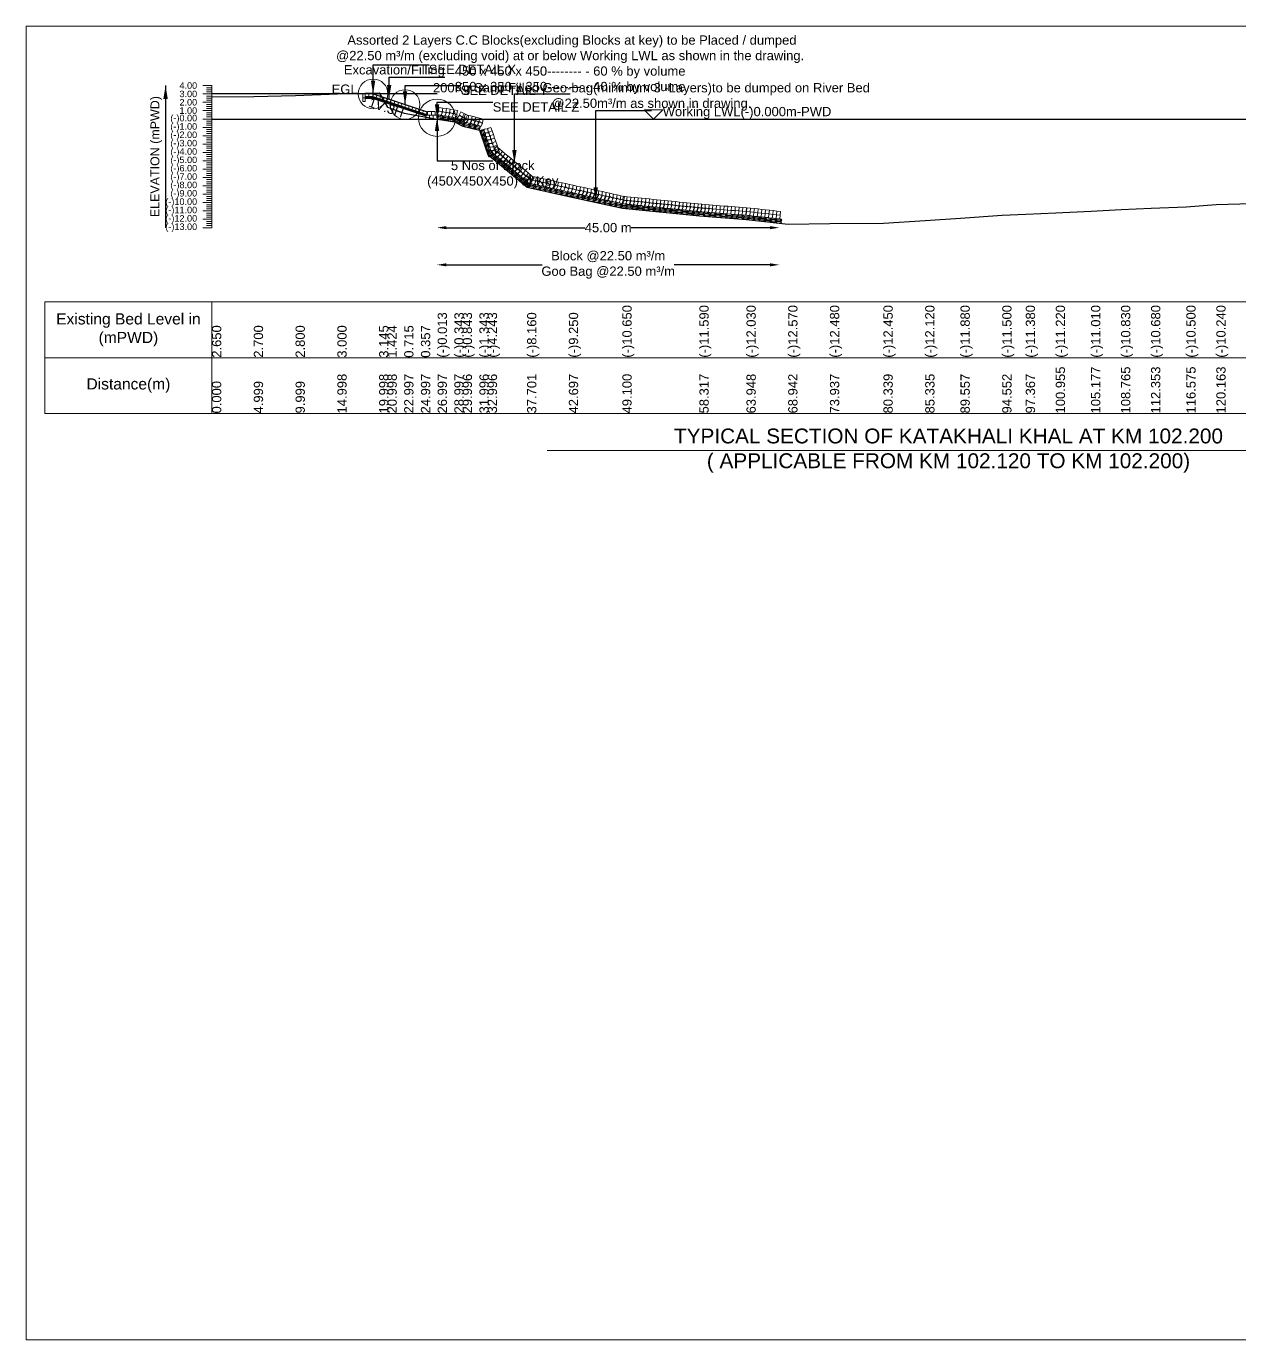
# Model space of a CAD drawing. Header units: inches. Extents: x 89000 to 845000, y -7071 to 31.
# Drawn here: x 190000 to 196534, y -7071 to 0 of the extents above; entities that cross this region are included whole.
import ezdxf

# ---------------------------------------------------------------- set-up
doc = ezdxf.new("R2010")
doc.units = ezdxf.units.IN
doc.header["$LTSCALE"] = 7
doc.header["$MEASUREMENT"] = 0
for name, color, linetype, lineweight in [('Cross section Data Border', 7, 'Continuous', 9), ('Cross Section Labels', 7, 'Continuous', 9), ('Existing_Bed_Level for Xsection', 7, 'Continuous', 25), ('Long Section Labels', 7, 'Continuous', 9)]:
    doc.layers.add(name, color=color, linetype=linetype, lineweight=lineweight)
doc.styles.get("Standard").update_dxf_attribs({"font": 'arial.ttf'})
doc.dimstyles.new('Appron Lebeling Style', dxfattribs={"dimtxt": 50, "dimasz": 50, "dimexe": 0.18, "dimexo": 0.0625, "dimgap": 0.09, "dimtad": 0, "dimtih": 1, "dimtoh": 1, "dimdec": 4, "dimzin": 0, "dimdsep": 46, "dimtxsty": 'Standard', "dimcen": 0.09, "dimse1": 1, "dimse2": 1, "dimadec": 0, "dimazin": 0, "dimtfac": 1, "dimtdec": 4, "dimtofl": 0, "dimtmove": 0, "dimatfit": 3, "dimfxl": 1, "dimtolj": 1, "dimtzin": 0, "dimarcsym": 0})
doc.dimstyles.get("Standard").update_dxf_attribs({"dimtxt": 0.18, "dimasz": 0.18, "dimexe": 0.18, "dimexo": 0.0625, "dimgap": 0.09, "dimtad": 0, "dimtih": 1, "dimtoh": 1, "dimdec": 4, "dimzin": 0, "dimdsep": 46, "dimtxsty": 'Standard', "dimcen": 0.09, "dimadec": 0, "dimazin": 0, "dimtfac": 1, "dimtdec": 4, "dimtofl": 0, "dimtmove": 0, "dimatfit": 3, "dimfxl": 1, "dimtolj": 1, "dimtzin": 0, "dimarcsym": 0})

# ---------------------------------------------------------------- blocks, each defined once
blk = doc.blocks.new('*D275')
at = {"layer": 'Cross Section Labels', "color": 0, "lineweight": -2, "transparency": 16777216}
for p, q in [((192261.7, -1084.3), (193009.5, -1084.3)), ((194004.5, -1084.3), (193256.7, -1084.3))]:
    blk.add_line(p, q, dxfattribs=at)
at = {"layer": 'Cross Section Labels', "color": 0, "transparency": 16777216}
for points in [[(192261.7, -1076), (192261.7, -1092.7), (192211.7, -1084.3)], [(194004.5, -1076), (194004.5, -1092.7), (194054.5, -1084.3)]]:
    blk.add_solid(points, dxfattribs=at)
at = {"layer": 'Defpoints', "color": 0, "transparency": 16777216}
for p in [(192211.7, -499.4), (194054.5, -1059.8), (194054.5, -1084.3)]:
    blk.add_point(p, dxfattribs=at)
at = {"layer": 'Cross Section Labels', "color": 0, "transparency": 16777216, "insert": (193133.1, -1084.3), "char_height": 50, "attachment_point": 5}
blk.add_mtext('\\A1;45.00 m', dxfattribs=at)
blk = doc.blocks.new('*D276')
at = {"layer": 'Cross Section Labels', "color": 0, "lineweight": -2, "transparency": 16777216}
for p, q in [((192261.7, -1284.3), (192777.5, -1284.3)), ((194004.5, -1284.3), (193488.7, -1284.3))]:
    blk.add_line(p, q, dxfattribs=at)
at = {"layer": 'Cross Section Labels', "color": 0, "transparency": 16777216}
for points in [[(192261.7, -1276), (192261.7, -1292.7), (192211.7, -1284.3)], [(194004.5, -1276), (194004.5, -1292.7), (194054.5, -1284.3)]]:
    blk.add_solid(points, dxfattribs=at)
at = {"layer": 'Defpoints', "color": 0, "transparency": 16777216}
for p in [(192211.7, -499.4), (194054.5, -1059.8), (194054.5, -1284.3)]:
    blk.add_point(p, dxfattribs=at)
at = {"layer": 'Cross Section Labels', "color": 0, "transparency": 16777216, "insert": (193133.1, -1284.3), "char_height": 50, "attachment_point": 5}
blk.add_mtext('\\A1;Block @22.50 m³/m ^JGoo Bag @22.50 m³/m ', dxfattribs=at)

msp = doc.modelspace()

# ---------------------------------------------------------------- linework, layer by layer
at = {"layer": 'Cross section Data Border'}
msp.add_lwpolyline([(190100, -1484.35), (199030.81206, -1484.35), (199030.81206, -2084.35), (190100, -2084.35)], close=True, dxfattribs=at)
for points in [[(191000, -1484.35), (191000, -2084.35)], [(190100, -1784.35), (199030.81206, -1784.35)]]:
    msp.add_lwpolyline(points, dxfattribs=at)
at = {"layer": 'Cross Section Labels'}
for points in [[(190000, 0), (200000, 0), (200000, -7071), (190000, -7071)], [(193376.69544, -499.35), (193426.69544, -449.35), (193326.69544, -449.35)]]:
    msp.add_lwpolyline(points, close=True, dxfattribs=at)
msp.add_lwpolyline([(192805.40603, -2284.35), (194965.40603, -2284.35), (197125.40603, -2284.35)], dxfattribs=at)
for centre, radius in [((191867.44544, -364.35), 80), ((192039.57044, -421.725), 80), ((192211.69544, -492.6), 100)]:
    msp.add_circle(centre, radius, dxfattribs=at)
at = {"layer": 'Existing_Bed_Level for Xsection'}
for points in [[(191000, -380.1), (191224.97356, -377.85), (191449.94712, -373.35), (191674.92068, -364.35), (191899.89424, -357.825), (191944.88896, -435.27), (192034.87838, -467.175), (192124.8678, -483.285), (192214.85723, -499.935), (192304.84665, -514.785), (192349.84137, -537.285), (192439.83079, -559.785), (192484.8255, -690.285), (192696.566, -866.55), (192921.37, -915.6), (193209.50261, -978.6), (193624.25533, -1020.9), (193877.66683, -1040.7), (194102.39309, -1065), (194327.15635, -1060.95), (194615.27433, -1059.6), (194840.07617, -1044.75), (195030.06486, -1033.95), (195254.84421, -1016.85), (195381.52079, -1011.45), (195542.96581, -1004.25), (195732.97751, -994.8), (195894.41417, -986.7), (196055.90288, -979.95), (196245.86425, -971.85), (196407.34275, -960.15), (196597.31573, -954.3)], [(192211.69544, -364.35), (191000, -364.35)], [(192161.07044, -462.225), (191869.52376, -365.04278), (191867.44544, -364.35), (191865.25469, -364.35), (191824.75469, -364.35)], [(191824.75469, -377.85), (191865.25469, -377.85), (192161.07044, -476.45525)], [(191824.75469, -382.35), (191864.52444, -382.35), (192154.77444, -479.1)], [(191824.75469, -386.85), (191863.79419, -386.85), (192150.94544, -482.56708)], [(191000, -499.35), (198930.81206, -499.35)]]:
    msp.add_lwpolyline(points, dxfattribs=at)
at = {"layer": 'Long Section Labels'}
for points in [[(191000, -319.35), (190950, -319.35)], [(191000, -330.6), (190970, -330.6)], [(191000, -341.85), (190970, -341.85)], [(191000, -353.1), (190970, -353.1)], [(191000, -1084.35), (191000, -1039.35), (191000, -994.35), (191000, -949.35), (191000, -904.35), (191000, -859.35), (191000, -814.35), (191000, -769.35), (191000, -724.35), (191000, -679.35), (191000, -634.35), (191000, -589.35), (191000, -544.35), (191000, -499.35), (191000, -454.35), (191000, -409.35), (191000, -364.35), (191000, -319.35)], [(191000, -364.35), (190950, -364.35)], [(191000, -409.35), (190950, -409.35)], [(191000, -375.6), (190970, -375.6)], [(191000, -386.85), (190970, -386.85)], [(191000, -398.1), (190970, -398.1)], [(191000, -420.6), (190970, -420.6)], [(191000, -454.35), (190950, -454.35)], [(191000, -431.85), (190970, -431.85)], [(191000, -443.1), (190970, -443.1)], [(191000, -465.6), (190970, -465.6)], [(191000, -476.85), (190970, -476.85)], [(191000, -488.1), (190970, -488.1)], [(191000, -499.35), (190950, -499.35)], [(191000, -544.35), (190950, -544.35)], [(191000, -510.6), (190970, -510.6)], [(191000, -521.85), (190970, -521.85)], [(191000, -533.1), (190970, -533.1)], [(191000, -555.6), (190970, -555.6)], [(191000, -589.35), (190950, -589.35)], [(191000, -634.35), (190950, -634.35)], [(191000, -566.85), (190970, -566.85)], [(191000, -578.1), (190970, -578.1)], [(191000, -600.6), (190970, -600.6)], [(191000, -611.85), (190970, -611.85)], [(191000, -623.1), (190970, -623.1)], [(191000, -679.35), (190950, -679.35)], [(191000, -645.6), (190970, -645.6)], [(191000, -656.85), (190970, -656.85)], [(191000, -668.1), (190970, -668.1)], [(191000, -690.6), (190970, -690.6)], [(191000, -701.85), (190970, -701.85)], [(191000, -724.35), (190950, -724.35)], [(191000, -769.35), (190950, -769.35)], [(191000, -713.1), (190970, -713.1)], [(191000, -735.6), (190970, -735.6)], [(191000, -746.85), (190970, -746.85)], [(191000, -758.1), (190970, -758.1)], [(191000, -814.35), (190950, -814.35)], [(191000, -780.6), (190970, -780.6)], [(191000, -791.85), (190970, -791.85)], [(191000, -803.1), (190970, -803.1)], [(191000, -825.6), (190970, -825.6)], [(191000, -836.85), (190970, -836.85)], [(191000, -848.1), (190970, -848.1)], [(191000, -859.35), (190950, -859.35)], [(191000, -904.35), (190950, -904.35)], [(191000, -870.6), (190970, -870.6)], [(191000, -881.85), (190970, -881.85)], [(191000, -893.1), (190970, -893.1)], [(191000, -915.6), (190970, -915.6)], [(191000, -949.35), (190950, -949.35)], [(191000, -926.85), (190970, -926.85)], [(191000, -938.1), (190970, -938.1)], [(191000, -960.6), (190970, -960.6)], [(191000, -971.85), (190970, -971.85)], [(191000, -983.1), (190970, -983.1)], [(191000, -994.35), (190950, -994.35)], [(191000, -1039.35), (190950, -1039.35)], [(191000, -1005.6), (190970, -1005.6)], [(191000, -1016.85), (190970, -1016.85)], [(191000, -1028.1), (190970, -1028.1)], [(191000, -1050.6), (190970, -1050.6)], [(191000, -1084.35), (190950, -1084.35)], [(191000, -1061.85), (190970, -1061.85)], [(191000, -1073.1), (190970, -1073.1)]]:
    msp.add_lwpolyline(points, dxfattribs=at)
for points in [[(191824.75469, -364.35), (191811.25469, -364.35), (191811.25469, -384.6), (191824.75469, -384.6)], [(191824.75469, -384.6), (191811.25469, -384.6), (191811.25469, -404.85), (191824.75469, -404.85)], [(191845.00469, -364.35), (191824.75469, -364.35), (191824.75469, -377.85), (191845.00469, -377.85)], [(191865.25469, -364.35), (191845.00469, -364.35), (191845.00469, -377.85), (191865.25469, -377.85)], [(191888.7346, -371.44639), (191869.52376, -365.04278), (191865.25469, -377.85), (191884.46553, -384.25361)], [(191907.94544, -377.85), (191888.7346, -371.44639), (191884.46553, -384.25361), (191903.67636, -390.65722)], [(191927.15628, -384.25361), (191907.94544, -377.85), (191903.67636, -390.65722), (191922.8872, -397.06084)], [(191946.36711, -390.65722), (191927.15628, -384.25361), (191922.8872, -397.06084), (191942.09804, -403.46445)], [(191965.57795, -397.06084), (191946.36711, -390.65722), (191942.09804, -403.46445), (191961.30887, -409.86806)], [(191984.78879, -403.46445), (191965.57795, -397.06084), (191961.30887, -409.86806), (191980.51971, -416.27167)], [(192003.99962, -409.86806), (191984.78879, -403.46445), (191980.51971, -416.27167), (191999.73055, -422.67529)], [(192023.21046, -416.27167), (192003.99962, -409.86806), (191999.73055, -422.67529), (192018.94138, -429.0789)], [(192042.4213, -422.67529), (192023.21046, -416.27167), (192018.94138, -429.0789), (192038.15222, -435.48251)], [(192061.63213, -429.0789), (192042.4213, -422.67529), (192038.15222, -435.48251), (192057.36306, -441.88612)], [(192080.84297, -435.48251), (192061.63213, -429.0789), (192057.36306, -441.88612), (192076.57389, -448.28973)], [(192100.05381, -441.88612), (192080.84297, -435.48251), (192076.57389, -448.28973), (192095.78473, -454.69335)], [(192119.26464, -448.28973), (192100.05381, -441.88612), (192095.78473, -454.69335), (192114.99557, -461.09696)], [(192138.47548, -454.69335), (192119.26464, -448.28973), (192114.99557, -461.09696), (192134.20641, -467.50057)], [(192157.68632, -461.09696), (192138.47548, -454.69335), (192134.20641, -467.50057), (192153.41724, -473.90418)], [(192171.19544, -479.1), (192150.94544, -479.1), (192150.94544, -499.35), (192171.19544, -499.35)], [(192181.32044, -458.85), (192161.07044, -458.85), (192161.07044, -479.1), (192181.32044, -479.1)], [(192191.44544, -479.1), (192171.19544, -479.1), (192171.19544, -499.35), (192191.44544, -499.35)], [(192201.57044, -458.85), (192181.32044, -458.85), (192181.32044, -479.1), (192201.57044, -479.1)], [(192211.69544, -479.1), (192191.44544, -479.1), (192191.44544, -499.35), (192211.69544, -499.35)], [(192240.46153, -463.38413), (192222.01755, -455.02457), (192213.65799, -473.46855), (192232.10197, -481.82811)], [(192241.99523, -440.10518), (192222.01545, -436.80813), (192218.71839, -456.78792), (192238.69818, -460.08497)], [(192260.44132, -466.68118), (192241.99734, -458.32162), (192233.63778, -476.7656), (192252.08176, -485.12516)], [(192261.97502, -443.40224), (192241.99523, -440.10518), (192238.69818, -460.08497), (192258.67797, -463.38202)], [(192280.42111, -469.97824), (192261.97713, -461.61868), (192253.61757, -480.06265), (192272.06155, -488.42221)], [(192281.95481, -446.69929), (192261.97502, -443.40224), (192258.67797, -463.38202), (192278.65776, -466.67908)], [(192300.40089, -473.27529), (192281.95692, -464.91573), (192273.59736, -483.35971), (192292.04134, -491.71927)], [(192301.9346, -449.99634), (192281.95481, -446.69929), (192278.65776, -466.67908), (192298.63755, -469.97613)], [(192320.38068, -476.57234), (192301.93671, -468.21278), (192293.57715, -486.65676), (192312.02112, -495.01632)], [(192321.91439, -453.29339), (192301.9346, -449.99634), (192298.63755, -469.97613), (192318.61734, -473.27318)], [(192349.09598, -491.9305), (192333.94819, -478.49148), (192320.50918, -493.63926), (192335.65696, -507.07828)], [(192357.44383, -470.14575), (192339.3321, -461.08883), (192330.27518, -479.20055), (192348.3869, -488.25748)], [(192367.2077, -500.98742), (192352.05992, -487.5484), (192338.6209, -502.69619), (192353.76868, -516.1352)], [(192375.55555, -479.20268), (192357.44383, -470.14575), (192348.3869, -488.25748), (192366.49863, -497.31441)], [(192378.5646, -502.9962), (192360.86201, -493.16356), (192351.02937, -510.86616), (192368.73196, -520.69879)], [(192381.98744, -479.91925), (192362.34219, -475.00736), (192357.4303, -494.65261), (192377.07555, -499.5645)], [(192401.63269, -484.83114), (192381.98744, -479.91925), (192377.07555, -499.5645), (192396.7208, -504.47639)], [(192421.27794, -489.74303), (192401.63269, -484.83114), (192396.7208, -504.47639), (192416.36605, -509.38828)], [(192440.92319, -494.65492), (192421.27794, -489.74303), (192416.36605, -509.38828), (192436.0113, -514.30017)], [(192460.56844, -499.56681), (192440.92319, -494.65492), (192436.0113, -514.30017), (192455.65655, -519.21206)], [(192398.20985, -507.90809), (192380.50726, -498.07545), (192370.67462, -515.77805), (192388.37721, -525.61068)], [(192417.8551, -512.81998), (192400.15251, -502.98734), (192390.31987, -520.68993), (192408.02246, -530.52257)], [(192437.50035, -517.73187), (192419.79776, -507.89923), (192409.96512, -525.60182), (192427.66771, -535.43446)], [(192457.1456, -522.64376), (192439.44301, -512.81112), (192429.61037, -530.51371), (192447.31296, -540.34635)], [(192487.00486, -573.17844), (192485.58805, -552.97806), (192465.38767, -554.39488), (192466.80448, -574.59525)], [(192508.21264, -563.45775), (192501.61202, -544.31371), (192482.46798, -550.91433), (192489.06859, -570.05837)], [(192514.81325, -582.60179), (192508.21264, -563.45775), (192489.06859, -570.05837), (192495.66921, -589.20241)], [(192493.60548, -592.32248), (192492.18866, -572.1221), (192471.98829, -573.53892), (192473.4051, -593.73929)], [(192500.20609, -611.46652), (192498.78928, -591.26615), (192478.58891, -592.68296), (192480.00572, -612.88333)], [(192506.80671, -630.61056), (192505.3899, -610.41019), (192485.18952, -611.827), (192486.60634, -632.02738)], [(192513.40733, -649.75461), (192511.99052, -629.55423), (192491.79014, -630.97104), (192493.20695, -651.17142)], [(192521.41387, -601.74583), (192514.81325, -582.60179), (192495.66921, -589.20241), (192502.26983, -608.34645)], [(192528.01449, -620.88988), (192521.41387, -601.74583), (192502.26983, -608.34645), (192508.87045, -627.49049)], [(192534.61511, -640.03392), (192528.01449, -620.88988), (192508.87045, -627.49049), (192515.47107, -646.63454)], [(192520.00795, -668.89865), (192518.59114, -648.69827), (192498.39076, -650.11508), (192499.80757, -670.31546)], [(192526.60857, -688.04269), (192525.19175, -667.84231), (192504.99138, -669.25913), (192506.40819, -689.4595)], [(192534.96663, -679.67763), (192523.29025, -663.133), (192506.74563, -674.80938), (192518.42201, -691.35401)], [(192541.21573, -659.17796), (192534.61511, -640.03392), (192515.47107, -646.63454), (192522.07168, -665.77858)], [(192548.07125, -660.37658), (192532.50807, -647.42089), (192519.55238, -662.98407), (192535.11556, -675.93976)], [(192547.81634, -678.322), (192541.21573, -659.17796), (192522.07168, -665.77858), (192528.6723, -684.92262)], [(192550.52981, -692.63332), (192538.85343, -676.08869), (192522.30881, -687.76507), (192533.98519, -704.3097)], [(192563.63443, -673.33227), (192548.07125, -660.37658), (192535.11556, -675.93976), (192550.67874, -688.89545)], [(192566.09299, -705.58901), (192554.41661, -689.04438), (192537.87199, -700.72076), (192549.54837, -717.26539)], [(192579.19762, -686.28796), (192563.63443, -673.33227), (192550.67874, -688.89545), (192566.24193, -701.85114)], [(192581.65617, -718.5447), (192569.97979, -702.00007), (192553.43517, -713.67645), (192565.11155, -730.22108)], [(192594.7608, -699.24365), (192579.19762, -686.28796), (192566.24193, -701.85114), (192581.80511, -714.80683)], [(192610.32398, -712.19934), (192594.7608, -699.24365), (192581.80511, -714.80683), (192597.36829, -727.76252)], [(192597.21936, -731.50039), (192585.54298, -714.95576), (192568.99835, -726.63214), (192580.67473, -743.17677)], [(192612.78254, -744.45608), (192601.10616, -727.91145), (192584.56153, -739.58783), (192596.23791, -756.13246)], [(192625.88716, -725.15503), (192610.32398, -712.19934), (192597.36829, -727.76252), (192612.93147, -740.71821)], [(192628.34572, -757.41177), (192616.66934, -740.86714), (192600.12471, -752.54352), (192611.80109, -769.08815)], [(192641.45034, -738.11072), (192625.88716, -725.15503), (192612.93147, -740.71821), (192628.49465, -753.6739)], [(192643.9089, -770.36746), (192632.23252, -753.82283), (192615.68789, -765.49921), (192627.36427, -782.04384)], [(192657.01352, -751.06641), (192641.45034, -738.11072), (192628.49465, -753.6739), (192644.05783, -766.62959)], [(192659.47208, -783.32315), (192647.7957, -766.77852), (192631.25107, -778.4549), (192642.92745, -794.99953)], [(192672.5767, -764.0221), (192657.01352, -751.06641), (192644.05783, -766.62959), (192659.62101, -779.58528)], [(192688.13988, -776.97779), (192672.5767, -764.0221), (192659.62101, -779.58528), (192675.18419, -792.54097)], [(192703.70306, -789.93347), (192688.13988, -776.97779), (192675.18419, -792.54097), (192690.74737, -805.49666)], [(192675.03526, -796.27883), (192663.35888, -779.73421), (192646.81425, -791.41059), (192658.49064, -807.95522)], [(192690.59844, -809.23452), (192678.92206, -792.6899), (192662.37744, -804.36628), (192674.05382, -820.9109)], [(192706.16162, -822.19021), (192694.48524, -805.64559), (192677.94062, -817.32197), (192689.617, -833.86659)], [(192719.26625, -802.88916), (192703.70306, -789.93347), (192690.74737, -805.49666), (192706.31056, -818.45235)], [(192721.7248, -835.1459), (192710.04842, -818.60128), (192693.5038, -830.27766), (192705.18018, -846.82228)], [(192724.18827, -831.39841), (192706.19701, -822.10449), (192696.90309, -840.09575), (192714.89435, -849.38967)], [(192726.91313, -808.22867), (192707.12859, -803.91188), (192702.8118, -823.69642), (192722.59634, -828.01321)], [(192734.82943, -815.84485), (192719.26625, -802.88916), (192706.31056, -818.45235), (192721.87374, -831.40804)], [(192743.97281, -835.7152), (192725.98154, -826.42128), (192716.68762, -844.41254), (192734.67888, -853.70646)], [(192746.69766, -812.54546), (192726.91313, -808.22867), (192722.59634, -828.01321), (192742.38088, -832.33)], [(192763.75734, -840.03199), (192745.76608, -830.73807), (192736.47216, -848.72933), (192754.46342, -858.02325)], [(192766.4822, -816.86225), (192746.69766, -812.54546), (192742.38088, -832.33), (192762.16541, -836.64679)], [(192783.54188, -844.34878), (192765.55061, -835.05486), (192756.25669, -853.04612), (192774.24795, -862.34004)], [(192786.26673, -821.17904), (192766.4822, -816.86225), (192762.16541, -836.64679), (192781.94995, -840.96358)], [(192803.32641, -848.66557), (192785.33515, -839.37165), (192776.04123, -857.36291), (192794.03249, -866.65683)], [(192806.05127, -825.49583), (192786.26673, -821.17904), (192781.94995, -840.96358), (192801.73448, -845.28037)], [(192823.11095, -852.98236), (192805.11968, -843.68844), (192795.82576, -861.6797), (192813.81702, -870.97362)], [(192825.8358, -829.81262), (192806.05127, -825.49583), (192801.73448, -845.28037), (192821.51902, -849.59715)], [(192842.89548, -857.29915), (192824.90422, -848.00522), (192815.6103, -865.99649), (192833.60156, -875.29041)], [(192845.62034, -834.12941), (192825.8358, -829.81262), (192821.51902, -849.59715), (192841.30355, -853.91394)], [(192865.40488, -838.4462), (192845.62034, -834.12941), (192841.30355, -853.91394), (192861.08809, -858.23073)], [(192885.18941, -842.76299), (192865.40488, -838.4462), (192861.08809, -858.23073), (192880.87262, -862.54752)], [(192904.97395, -847.07977), (192885.18941, -842.76299), (192880.87262, -862.54752), (192900.65716, -866.86431)], [(192924.75848, -851.39656), (192904.97395, -847.07977), (192900.65716, -866.86431), (192920.44169, -871.1811)], [(192862.68002, -861.61593), (192844.68875, -852.32201), (192835.39483, -870.31328), (192853.38609, -879.6072)], [(192882.46455, -865.93272), (192864.47329, -856.6388), (192855.17937, -874.63006), (192873.17063, -883.92399)], [(192902.24909, -870.24951), (192884.25782, -860.95559), (192874.9639, -878.94685), (192892.95516, -888.24078)], [(192922.03362, -874.5663), (192904.04236, -865.27238), (192894.74844, -883.26364), (192912.7397, -892.55756)], [(192941.81816, -878.88309), (192923.82689, -869.58917), (192914.53297, -887.58043), (192932.52424, -896.87435)], [(192944.54302, -855.71335), (192924.75848, -851.39656), (192920.44169, -871.1811), (192940.22623, -875.49789)], [(192961.61689, -883.21752), (192943.6297, -873.91571), (192934.3279, -891.9029), (192952.31508, -901.20471)], [(192964.35191, -860.04898), (192944.56927, -855.72352), (192940.2438, -875.50616), (192960.02645, -879.83162)], [(192981.39953, -887.54298), (192963.41235, -878.24117), (192954.11054, -896.22836), (192972.09772, -905.53017)], [(192984.13455, -864.37444), (192964.35191, -860.04898), (192960.02645, -879.83162), (192979.80909, -884.15708)], [(193001.18217, -891.86844), (192983.19499, -882.56663), (192973.89318, -900.55382), (192991.88037, -909.85563)], [(193003.91719, -868.6999), (192984.13455, -864.37444), (192979.80909, -884.15708), (192999.59173, -888.48254)], [(193020.96481, -896.1939), (193002.97763, -886.89209), (192993.67582, -904.87928), (193011.66301, -914.18109)], [(193023.69983, -873.02536), (193003.91719, -868.6999), (192999.59173, -888.48254), (193019.37437, -892.808)], [(193040.74746, -900.51936), (193022.76027, -891.21756), (193013.45846, -909.20474), (193031.44565, -918.50655)], [(193043.48247, -877.35082), (193023.69983, -873.02536), (193019.37437, -892.808), (193039.15701, -897.13346)], [(193060.5301, -904.84482), (193042.54291, -895.54302), (193033.2411, -913.5302), (193051.22829, -922.83201)], [(193063.26511, -881.67628), (193043.48247, -877.35082), (193039.15701, -897.13346), (193058.93965, -901.45892)], [(193080.31274, -909.17029), (193062.32555, -899.86848), (193053.02374, -917.85566), (193071.01093, -927.15747)], [(193083.04775, -886.00174), (193063.26511, -881.67628), (193058.93965, -901.45892), (193078.72229, -905.78439)], [(193100.09538, -913.49575), (193082.10819, -904.19394), (193072.80638, -922.18113), (193090.79357, -931.48293)], [(193102.83039, -890.32721), (193083.04775, -886.00174), (193078.72229, -905.78439), (193098.50493, -910.10985)], [(193119.87802, -917.82121), (193101.89083, -908.5194), (193092.58903, -926.50659), (193110.57621, -935.80839)], [(193122.61303, -894.65267), (193102.83039, -890.32721), (193098.50493, -910.10985), (193118.28757, -914.43531)], [(193139.66066, -922.14667), (193121.67347, -912.84486), (193112.37167, -930.83205), (193130.35885, -940.13386)], [(193142.39568, -898.97813), (193122.61303, -894.65267), (193118.28757, -914.43531), (193138.07021, -918.76077)], [(193159.4433, -926.47213), (193141.45611, -917.17032), (193132.15431, -935.15751), (193150.14149, -944.45932)], [(193162.17832, -903.30359), (193142.39568, -898.97813), (193138.07021, -918.76077), (193157.85286, -923.08623)], [(193181.96096, -907.62905), (193162.17832, -903.30359), (193157.85286, -923.08623), (193177.6355, -927.41169)], [(193201.7436, -911.95451), (193181.96096, -907.62905), (193177.6355, -927.41169), (193197.41814, -931.73715)], [(193221.52624, -916.27997), (193201.7436, -911.95451), (193197.41814, -931.73715), (193217.20078, -936.06261)], [(193234.52835, -917.3732), (193214.38285, -915.31859), (193212.32824, -935.46409), (193232.47374, -937.5187)], [(193254.67384, -919.42781), (193234.52835, -917.3732), (193232.47374, -937.5187), (193252.61924, -939.57331)], [(193179.22594, -930.79759), (193161.23876, -921.49578), (193151.93695, -939.48297), (193169.92413, -948.78478)], [(193199.00858, -935.12305), (193181.0214, -925.82124), (193171.71959, -943.80843), (193189.70678, -953.11024)], [(193218.79122, -939.44851), (193200.80404, -930.14671), (193191.50223, -948.13389), (193209.48942, -957.4357)], [(193234.43782, -940.70244), (193215.51198, -933.5), (193208.30955, -952.42584), (193227.23539, -959.62828)], [(193254.58332, -942.75705), (193235.65748, -935.55461), (193228.45504, -954.48045), (193247.38088, -961.68289)], [(193274.72882, -944.81166), (193255.80298, -937.60922), (193248.60054, -956.53506), (193267.52638, -963.7375)], [(193274.81934, -921.48242), (193254.67384, -919.42781), (193252.61924, -939.57331), (193272.76473, -941.62791)], [(193294.87432, -946.86626), (193275.94847, -939.66383), (193268.74604, -958.58967), (193287.67188, -965.7921)], [(193294.96484, -923.53702), (193274.81934, -921.48242), (193272.76473, -941.62791), (193292.91023, -943.68252)], [(193315.01981, -948.92087), (193296.09397, -941.71844), (193288.89154, -960.64428), (193307.81738, -967.84671)], [(193315.11034, -925.59163), (193294.96484, -923.53702), (193292.91023, -943.68252), (193313.05573, -945.73713)], [(193335.16531, -950.97548), (193316.23947, -943.77305), (193309.03704, -962.69889), (193327.96288, -969.90132)], [(193335.25584, -927.64624), (193315.11034, -925.59163), (193313.05573, -945.73713), (193333.20123, -947.79174)], [(193355.31081, -953.03009), (193336.38497, -945.82766), (193329.18253, -964.7535), (193348.10837, -971.95593)], [(193355.40133, -929.70085), (193335.25584, -927.64624), (193333.20123, -947.79174), (193353.34672, -949.84635)], [(193375.45631, -955.0847), (193356.53047, -947.88226), (193349.32803, -966.8081), (193368.25387, -974.01054)], [(193375.54683, -931.75546), (193355.40133, -929.70085), (193353.34672, -949.84635), (193373.49222, -951.90096)], [(193395.6018, -957.13931), (193376.67596, -949.93687), (193369.47353, -968.86271), (193388.39937, -976.06515)], [(193395.69233, -933.81007), (193375.54683, -931.75546), (193373.49222, -951.90096), (193393.63772, -953.95557)], [(193415.7473, -959.19392), (193396.82146, -951.99148), (193389.61903, -970.91732), (193408.54487, -978.11976)], [(193415.83783, -935.86468), (193395.69233, -933.81007), (193393.63772, -953.95557), (193413.78322, -956.01017)], [(193435.8928, -961.24853), (193416.96696, -954.04609), (193409.76452, -972.97193), (193428.69036, -980.17437)], [(193435.98332, -937.91929), (193415.83783, -935.86468), (193413.78322, -956.01017), (193433.92872, -958.06478)], [(193456.0383, -963.30313), (193437.11246, -956.1007), (193429.91002, -975.02654), (193448.83586, -982.22897)], [(193456.12882, -939.97389), (193435.98332, -937.91929), (193433.92872, -958.06478), (193454.07421, -960.11939)], [(193476.1838, -965.35774), (193457.25796, -958.15531), (193450.05552, -977.08115), (193468.98136, -984.28358)], [(193476.27432, -942.0285), (193456.12882, -939.97389), (193454.07421, -960.11939), (193474.21971, -962.174)], [(193496.32929, -967.41235), (193477.40345, -960.20992), (193470.20102, -979.13576), (193489.12686, -986.33819)], [(193496.41982, -944.08311), (193476.27432, -942.0285), (193474.21971, -962.174), (193494.36521, -964.22861)], [(193516.47479, -969.46696), (193497.54895, -962.26453), (193490.34652, -981.19037), (193509.27236, -988.3928)], [(193516.56532, -946.13772), (193496.41982, -944.08311), (193494.36521, -964.22861), (193514.51071, -966.28322)], [(193536.62029, -971.52157), (193517.69445, -964.31913), (193510.49201, -983.24497), (193529.41785, -990.44741)], [(193536.71081, -948.19233), (193516.56532, -946.13772), (193514.51071, -966.28322), (193534.6562, -968.33783)], [(193556.76579, -973.57618), (193537.83995, -966.37374), (193530.63751, -985.29958), (193549.56335, -992.50202)], [(193556.85631, -950.24694), (193536.71081, -948.19233), (193534.6562, -968.33783), (193554.8017, -970.39244)], [(193576.91128, -975.63079), (193557.98544, -968.42835), (193550.78301, -987.35419), (193569.70885, -994.55663)], [(193577.00181, -952.30155), (193556.85631, -950.24694), (193554.8017, -970.39244), (193574.9472, -972.44704)], [(193597.05678, -977.6854), (193578.13094, -970.48296), (193570.92851, -989.4088), (193589.85435, -996.61124)], [(193597.14731, -954.35616), (193577.00181, -952.30155), (193574.9472, -972.44704), (193595.0927, -974.50165)], [(193617.20228, -979.74), (193598.27644, -972.53757), (193591.07401, -991.46341), (193609.99985, -998.66584)], [(193617.2928, -956.41076), (193597.14731, -954.35616), (193595.0927, -974.50165), (193615.2382, -976.55626)], [(193637.34778, -981.79461), (193618.42194, -974.59218), (193611.2195, -993.51802), (193630.14534, -1000.72045)], [(193637.4383, -958.46537), (193617.2928, -956.41076), (193615.2382, -976.55626), (193635.38369, -978.61087)], [(193656.60737, -983.0732), (193637.51642, -976.32056), (193630.76378, -995.41151), (193649.85473, -1002.16415)], [(193656.14591, -959.74835), (193635.95744, -958.17095), (193634.38004, -978.35942), (193654.56851, -979.93682)], [(193676.79584, -984.6506), (193657.70489, -977.89796), (193650.95225, -996.98891), (193670.0432, -1003.74155)], [(193676.33438, -961.32575), (193656.14591, -959.74835), (193654.56851, -979.93682), (193674.75698, -981.51422)], [(193696.98431, -986.228), (193677.89336, -979.47536), (193671.14072, -998.56631), (193690.23167, -1005.31895)], [(193696.52285, -962.90315), (193676.33438, -961.32575), (193674.75698, -981.51422), (193694.94545, -983.09162)], [(193715.13392, -984.66902), (193694.94545, -983.09162), (193693.36805, -1003.28009), (193713.55652, -1004.85749)], [(193716.71132, -964.48055), (193696.52285, -962.90315), (193694.94545, -983.09162), (193715.13392, -984.66902)], [(193735.32239, -986.24642), (193715.13392, -984.66902), (193713.55652, -1004.85749), (193733.74499, -1006.43489)], [(193736.89979, -966.05796), (193716.71132, -964.48055), (193715.13392, -984.66902), (193735.32239, -986.24642)], [(193755.51086, -987.82383), (193735.32239, -986.24642), (193733.74499, -1006.43489), (193753.93346, -1008.0123)], [(193757.08826, -967.63536), (193736.89979, -966.05796), (193735.32239, -986.24642), (193755.51086, -987.82383)], [(193775.69933, -989.40123), (193755.51086, -987.82383), (193753.93346, -1008.0123), (193774.12193, -1009.5897)], [(193777.27673, -969.21276), (193757.08826, -967.63536), (193755.51086, -987.82383), (193775.69933, -989.40123)], [(193795.8878, -990.97863), (193775.69933, -989.40123), (193774.12193, -1009.5897), (193794.3104, -1011.1671)], [(193797.4652, -970.79016), (193777.27673, -969.21276), (193775.69933, -989.40123), (193795.8878, -990.97863)], [(193817.65367, -972.36756), (193797.4652, -970.79016), (193795.8878, -990.97863), (193816.07627, -992.55603)], [(193837.84214, -973.94496), (193817.65367, -972.36756), (193816.07627, -992.55603), (193836.26474, -994.13343)], [(193858.03061, -975.52236), (193837.84214, -973.94496), (193836.26474, -994.13343), (193856.45321, -995.71083)], [(193878.21908, -977.09977), (193858.03061, -975.52236), (193856.45321, -995.71083), (193876.64168, -997.28824)], [(193900.24252, -979.32128), (193880.10988, -977.14431), (193877.9329, -997.27695), (193898.06555, -999.45392)], [(193920.37516, -981.49825), (193900.24252, -979.32128), (193898.06555, -999.45392), (193918.19819, -1001.6309)], [(193940.5078, -983.67523), (193920.37516, -981.49825), (193918.19819, -1001.6309), (193938.33083, -1003.80787)], [(193960.64045, -985.8522), (193940.5078, -983.67523), (193938.33083, -1003.80787), (193958.46347, -1005.98484)], [(193980.77309, -988.02918), (193960.64045, -985.8522), (193958.46347, -1005.98484), (193978.59611, -1008.16182)], [(194000.90573, -990.20615), (193980.77309, -988.02918), (193978.59611, -1008.16182), (193998.72876, -1010.33879)], [(193816.07627, -992.55603), (193795.8878, -990.97863), (193794.3104, -1011.1671), (193814.49886, -1012.7445)], [(193836.26474, -994.13343), (193816.07627, -992.55603), (193814.49886, -1012.7445), (193834.68733, -1014.3219)], [(193856.45321, -995.71083), (193836.26474, -994.13343), (193834.68733, -1014.3219), (193854.8758, -1015.8993)], [(193876.64168, -997.28824), (193856.45321, -995.71083), (193854.8758, -1015.8993), (193875.06427, -1017.47671)], [(193898.06555, -999.45392), (193877.9329, -997.27695), (193875.75593, -1017.40959), (193895.88857, -1019.58656)], [(193918.19819, -1001.6309), (193898.06555, -999.45392), (193895.88857, -1019.58656), (193916.02121, -1021.76354)], [(193938.33083, -1003.80787), (193918.19819, -1001.6309), (193916.02121, -1021.76354), (193936.15386, -1023.94051)], [(193958.46347, -1005.98484), (193938.33083, -1003.80787), (193936.15386, -1023.94051), (193956.2865, -1026.11749)], [(193978.59611, -1008.16182), (193958.46347, -1005.98484), (193956.2865, -1026.11749), (193976.41914, -1028.29446)], [(193998.72876, -1010.33879), (193978.59611, -1008.16182), (193976.41914, -1028.29446), (193996.55178, -1030.47143)], [(194018.8614, -1012.51577), (193998.72876, -1010.33879), (193996.55178, -1030.47143), (194016.68443, -1032.64841)], [(194021.03837, -992.38312), (194000.90573, -990.20615), (193998.72876, -1010.33879), (194018.8614, -1012.51577)], [(194038.99404, -1014.69274), (194018.8614, -1012.51577), (194016.68443, -1032.64841), (194036.81707, -1034.82538)], [(194041.17102, -994.5601), (194021.03837, -992.38312), (194018.8614, -1012.51577), (194038.99404, -1014.69274)], [(194059.12668, -1016.86971), (194038.99404, -1014.69274), (194036.81707, -1034.82538), (194056.94971, -1037.00236)], [(194061.30366, -996.73707), (194041.17102, -994.5601), (194038.99404, -1014.69274), (194059.12668, -1016.86971)]]:
    msp.add_lwpolyline(points, close=True, dxfattribs=at)
for centre, major_axis in [((192227.08362, -498.07586), (14.77616, -2.43835)), ((192228.32917, -490.52794), (14.77616, -2.43835)), ((192229.57473, -482.98002), (14.77616, -2.43835)), ((192257.8815, -495.40465), (14.77616, -2.43835)), ((192259.12705, -487.85673), (14.77616, -2.43835)), ((192288.67938, -492.73344), (14.77616, -2.43835)), ((192322.71126, -502.33545), (13.39463, -6.6981)), ((192256.63595, -502.95257), (14.77616, -2.43835)), ((192286.18828, -507.82928), (14.77616, -2.43835)), ((192287.43383, -500.28136), (14.77616, -2.43835)), ((192315.86825, -516.01986), (13.39463, -6.6981)), ((192319.28975, -509.17766), (13.39463, -6.6981)), ((192342.6575, -529.41607), (13.39463, -6.6981)), ((192346.07901, -522.57386), (13.39463, -6.6981)), ((192349.50051, -515.73165), (13.39463, -6.6981)), ((192370.17895, -538.42725), (14.52875, -3.63262)), ((192372.03455, -531.00571), (14.52875, -3.63262)), ((192373.89015, -523.58417), (14.52875, -3.63262)), ((192399.23646, -545.69248), (14.52875, -3.63262)), ((192401.09206, -538.27094), (14.52875, -3.63262)), ((192402.94766, -530.8494), (14.52875, -3.63262)), ((192428.29396, -552.95771), (14.52875, -3.63262)), ((192430.14957, -545.53617), (14.52875, -3.63262)), ((192432.00517, -538.11463), (14.52875, -3.63262)), ((192449.02194, -574.70776), (4.88152, -14.15808)), ((192456.25413, -572.2142), (4.88152, -14.15808)), ((192463.48632, -569.72063), (4.88152, -14.15808)), ((192458.78498, -603.02393), (4.88152, -14.15808)), ((192466.01718, -600.53036), (4.88152, -14.15808)), ((192468.54803, -631.34009), (4.88152, -14.15808)), ((192473.24937, -598.03679), (4.88152, -14.15808)), ((192475.78023, -628.84653), (4.88152, -14.15808)), ((192483.01242, -626.35296), (4.88152, -14.15808)), ((192478.31108, -659.65626), (4.88152, -14.15808)), ((192485.54327, -657.16269), (4.88152, -14.15808)), ((192488.07413, -687.97242), (4.88152, -14.15808)), ((192492.77547, -654.66912), (4.88152, -14.15808)), ((192495.30632, -685.47886), (4.88152, -14.15808)), ((192502.53851, -682.98529), (4.88152, -14.15808)), ((192509.42592, -705.78692), (11.50984, -9.58145)), ((192514.32029, -699.90749), (11.50984, -9.58145)), ((192519.21467, -694.02807), (11.50984, -9.58145)), ((192542.23434, -713.19098), (11.50984, -9.58145)), ((192532.4456, -724.94982), (11.50984, -9.58145)), ((192537.33997, -719.0704), (11.50984, -9.58145)), ((192555.46527, -744.11273), (11.50984, -9.58145)), ((192560.35964, -738.2333), (11.50984, -9.58145)), ((192565.25401, -732.35388), (11.50984, -9.58145)), ((192578.48495, -763.27563), (11.50984, -9.58145)), ((192583.37932, -757.39621), (11.50984, -9.58145)), ((192588.27369, -751.51678), (11.50984, -9.58145)), ((192601.50462, -782.43854), (11.50984, -9.58145)), ((192606.39899, -776.55911), (11.50984, -9.58145)), ((192611.29336, -770.67969), (11.50984, -9.58145)), ((192624.52429, -801.60144), (11.50984, -9.58145)), ((192629.41867, -795.72202), (11.50984, -9.58145)), ((192634.31304, -789.84259), (11.50984, -9.58145)), ((192647.54397, -820.76435), (11.50984, -9.58145)), ((192652.43834, -814.88492), (11.50984, -9.58145)), ((192657.33271, -809.0055), (11.50984, -9.58145)), ((192670.56364, -839.92725), (11.50984, -9.58145)), ((192675.45801, -834.04783), (11.50984, -9.58145)), ((192680.35238, -828.1684), (11.50984, -9.58145)), ((192693.58332, -859.09015), (11.50984, -9.58145)), ((192698.47769, -853.21073), (11.50984, -9.58145)), ((192703.37206, -847.33131), (11.50984, -9.58145)), ((192723.00383, -852.74352), (14.63176, -3.19251)), ((192719.74225, -867.69184), (14.63176, -3.19251)), ((192721.37304, -860.21768), (14.63176, -3.19251)), ((192749.00578, -874.07685), (14.63176, -3.19251)), ((192750.63657, -866.60269), (14.63176, -3.19251)), ((192752.26735, -859.12853), (14.63176, -3.19251)), ((192778.26931, -880.46186), (14.63176, -3.19251)), ((192779.90009, -872.9877), (14.63176, -3.19251)), ((192781.53088, -865.51355), (14.63176, -3.19251)), ((192807.53283, -886.84687), (14.63176, -3.19251)), ((192809.16362, -879.37271), (14.63176, -3.19251)), ((192810.7944, -871.89856), (14.63176, -3.19251)), ((192836.79636, -893.23188), (14.63176, -3.19251)), ((192838.42714, -885.75772), (14.63176, -3.19251)), ((192840.05793, -878.28357), (14.63176, -3.19251)), ((192866.05988, -899.61689), (14.63176, -3.19251)), ((192867.69067, -892.14273), (14.63176, -3.19251)), ((192869.32146, -884.66858), (14.63176, -3.19251)), ((192895.32341, -906.0019), (14.63176, -3.19251)), ((192896.9542, -898.52775), (14.63176, -3.19251)), ((192898.58498, -891.05359), (14.63176, -3.19251)), ((192924.58834, -912.38832), (14.63036, -3.19892)), ((192926.22241, -904.91488), (14.63036, -3.19892)), ((192927.85647, -897.44144), (14.63036, -3.19892)), ((192953.84907, -918.78616), (14.63036, -3.19892)), ((192955.48313, -911.31272), (14.63036, -3.19892)), ((192957.11719, -903.83928), (14.63036, -3.19892)), ((192984.74385, -917.71056), (14.63036, -3.19892)), ((192986.37792, -910.23711), (14.63036, -3.19892)), ((193014.00458, -924.10839), (14.63036, -3.19892)), ((193015.63864, -916.63495), (14.63036, -3.19892)), ((193044.89937, -923.03279), (14.63036, -3.19892)), ((192983.10979, -925.184), (14.63036, -3.19892)), ((193012.37051, -931.58184), (14.63036, -3.19892)), ((193041.63124, -937.97967), (14.63036, -3.19892)), ((193043.2653, -930.50623), (14.63036, -3.19892)), ((193070.89196, -944.37751), (14.63036, -3.19892)), ((193072.52603, -936.90407), (14.63036, -3.19892)), ((193074.16009, -929.43063), (14.63036, -3.19892)), ((193100.15269, -950.77535), (14.63036, -3.19892)), ((193101.78675, -943.30191), (14.63036, -3.19892)), ((193103.42081, -935.82847), (14.63036, -3.19892)), ((193129.41341, -957.17319), (14.63036, -3.19892)), ((193131.04747, -949.69974), (14.63036, -3.19892)), ((193132.68154, -942.2263), (14.63036, -3.19892)), ((193158.67414, -963.57102), (14.63036, -3.19892)), ((193160.3082, -956.09758), (14.63036, -3.19892)), ((193161.94226, -948.62414), (14.63036, -3.19892)), ((193187.93486, -969.96886), (14.63036, -3.19892)), ((193189.56892, -962.49542), (14.63036, -3.19892)), ((193191.20299, -955.02198), (14.63036, -3.19892)), ((193216.89277, -975.50887), (14.89871, -1.5195)), ((193217.66895, -967.89835), (14.89871, -1.5195)), ((193218.44514, -960.28783), (14.89871, -1.5195)), ((193246.69019, -978.54786), (14.89871, -1.5195)), ((193247.46638, -970.93734), (14.89871, -1.5195)), ((193248.24257, -963.32682), (14.89871, -1.5195)), ((193276.48762, -981.58686), (14.89871, -1.5195)), ((193277.26381, -973.97634), (14.89871, -1.5195)), ((193278.04, -966.36582), (14.89871, -1.5195)), ((193306.28505, -984.62585), (14.89871, -1.5195)), ((193307.06124, -977.01533), (14.89871, -1.5195)), ((193307.83743, -969.40481), (14.89871, -1.5195)), ((193336.08248, -987.66485), (14.89871, -1.5195)), ((193336.85867, -980.05433), (14.89871, -1.5195)), ((193337.63485, -972.4438), (14.89871, -1.5195)), ((193365.87991, -990.70384), (14.89871, -1.5195)), ((193366.6561, -983.09332), (14.89871, -1.5195)), ((193367.43228, -975.4828), (14.89871, -1.5195)), ((193395.67734, -993.74284), (14.89871, -1.5195)), ((193396.45353, -986.13232), (14.89871, -1.5195)), ((193397.22971, -978.52179), (14.89871, -1.5195)), ((193426.25096, -989.17131), (14.89871, -1.5195)), ((193427.02714, -981.56079), (14.89871, -1.5195)), ((193456.04839, -992.2103), (14.89871, -1.5195)), ((193456.82457, -984.59978), (14.89871, -1.5195)), ((193486.622, -987.63878), (14.89871, -1.5195)), ((193516.41943, -990.67777), (14.89871, -1.5195)), ((193546.21686, -993.71677), (14.89871, -1.5195)), ((193425.47477, -996.78183), (14.89871, -1.5195)), ((193455.2722, -999.82083), (14.89871, -1.5195)), ((193485.06963, -1002.85982), (14.89871, -1.5195)), ((193485.84582, -995.2493), (14.89871, -1.5195)), ((193514.86706, -1005.89882), (14.89871, -1.5195)), ((193515.64325, -998.28829), (14.89871, -1.5195)), ((193544.66449, -1008.93781), (14.89871, -1.5195)), ((193545.44068, -1001.32729), (14.89871, -1.5195)), ((193574.46192, -1011.9768), (14.89871, -1.5195)), ((193575.23811, -1004.36628), (14.89871, -1.5195)), ((193576.01429, -996.75576), (14.89871, -1.5195)), ((193604.25935, -1015.0158), (14.89871, -1.5195)), ((193605.03554, -1007.40528), (14.89871, -1.5195)), ((193605.81172, -999.79476), (14.89871, -1.5195)), ((193633.98672, -1017.82369), (14.93049, -1.16658)), ((193634.58263, -1010.19694), (14.93049, -1.16658)), ((193635.17854, -1002.57018), (14.93049, -1.16658)), ((193663.84771, -1020.15684), (14.93049, -1.16658)), ((193664.44362, -1012.53009), (14.93049, -1.16658)), ((193665.03953, -1004.90333), (14.93049, -1.16658)), ((193693.7087, -1022.49), (14.93049, -1.16658)), ((193694.30461, -1014.86324), (14.93049, -1.16658)), ((193694.90051, -1007.23649), (14.93049, -1.16658)), ((193723.56969, -1024.82315), (14.93049, -1.16658)), ((193724.1656, -1017.19639), (14.93049, -1.16658)), ((193724.7615, -1009.56964), (14.93049, -1.16658)), ((193753.43068, -1027.1563), (14.93049, -1.16658)), ((193754.02659, -1019.52955), (14.93049, -1.16658)), ((193754.62249, -1011.90279), (14.93049, -1.16658)), ((193783.29167, -1029.48945), (14.93049, -1.16658)), ((193783.88758, -1021.8627), (14.93049, -1.16658)), ((193784.48348, -1014.23594), (14.93049, -1.16658)), ((193813.15266, -1031.82261), (14.93049, -1.16658)), ((193813.74857, -1024.19585), (14.93049, -1.16658)), ((193814.34447, -1016.5691), (14.93049, -1.16658)), ((193843.01365, -1034.15576), (14.93049, -1.16658)), ((193843.60956, -1026.529), (14.93049, -1.16658)), ((193844.20546, -1018.90225), (14.93049, -1.16658)), ((193872.87464, -1036.48891), (14.93049, -1.16658)), ((193873.47055, -1028.86215), (14.93049, -1.16658)), ((193874.06645, -1021.2354), (14.93049, -1.16658)), ((193902.78038, -1039.56827), (14.88921, -1.60999)), ((193903.60279, -1031.96261), (14.88921, -1.60999)), ((193904.42521, -1024.35694), (14.88921, -1.60999)), ((193932.5588, -1042.78826), (14.88921, -1.60999)), ((193933.38121, -1035.18259), (14.88921, -1.60999)), ((193934.20362, -1027.57693), (14.88921, -1.60999)), ((193962.33721, -1046.00824), (14.88921, -1.60999)), ((193963.15962, -1038.40258), (14.88921, -1.60999)), ((193963.98204, -1030.79691), (14.88921, -1.60999)), ((193992.11563, -1049.22823), (14.88921, -1.60999)), ((193992.93804, -1041.62256), (14.88921, -1.60999)), ((193993.76045, -1034.0169), (14.88921, -1.60999)), ((194021.89404, -1052.44822), (14.88921, -1.60999)), ((194022.71645, -1044.84255), (14.88921, -1.60999)), ((194023.53887, -1037.23689), (14.88921, -1.60999)), ((194051.67246, -1055.6682), (14.88921, -1.60999)), ((194052.49487, -1048.06254), (14.88921, -1.60999)), ((194053.31728, -1040.45687), (14.88921, -1.60999))]:
    msp.add_ellipse(centre, major_axis=major_axis, ratio=0.255, dxfattribs=at)

# ---------------------------------------------------------------- texts
at = {"layer": 'Cross section Data Border', "char_height": 60, "width": 800, "attachment_point": 5}
for s, insert in [('Existing Bed Level in (mPWD)', (190550, -1634.35)), ('Distance(m)', (190550, -1934.35))]:
    msp.add_mtext(s, dxfattribs=dict(at, insert=insert))
at = {"layer": 'Cross Section Labels'}
for s, insert, char_height, attachment_point in [(' Assorted 2 Layers C.C Blocks(excluding Blocks at key) to be Placed / dumped^J@22.50 m³/m (excluding void) at or below Working LWL as shown in the drawing.^J450 x 450 x 450-------- - 60 % by volume^J350 x 350 x 350-------- - 40 % by volume', (192928.29646, -364.35), 50, 8), ('Excavation/Filling', (192253.50794, -274.35), 50, 9), ('SEE DETAIL X', (192167.44544, -206.85), 50, 1), ('EGL', (191784.25469, -364.35), 50, 9), ('200Kg Sand Filled Geo-bag(minimum 3 -Layers)to be dumped on River Bed^J@22.50m³/m as shown in drawing.', (193365.94182, -454.35), 50, 8), ('SEE DETAIL Y', (192339.57044, -319.35), 50, 1), ('SEE DETAIL Z', (192511.69544, -409.35), 50, 1), ('Working LWL(-)0.000m-PWD', (193426.69544, -499.35), 50, 7), ('5 Nos of Block ^J(450X450X450) at Key', (192511.69544, -724.35), 50, 2), ('TYPICAL SECTION OF KATAKHALI KHAL AT KM 102.200^J( APPLICABLE FROM KM 102.120 TO KM 102.200)', (194965.40603, -2284.35), 80, 5)]:
    msp.add_mtext(s, dxfattribs=dict(at, insert=insert, char_height=char_height, attachment_point=attachment_point))
at = {"layer": 'Cross Section Labels', "insert": (191946.39281, -414.38287), "char_height": 50, "attachment_point": 2, "rotation": 341.565051177}
msp.add_mtext('1V:3H', dxfattribs=at)
at = {"layer": 'Long Section Labels', "char_height": 35, "attachment_point": 6}
for s, insert in [('4.00', (190920, -319.35)), ('3.00', (190920, -364.35)), ('2.00', (190920, -409.35)), ('(-)0.00', (190920, -499.35)), ('1.00', (190920, -454.35)), ('(-)1.00', (190920, -544.35)), ('(-)2.00', (190920, -589.35)), ('(-)3.00', (190920, -634.35)), ('(-)4.00', (190920, -679.35)), ('(-)5.00', (190920, -724.35)), ('(-)6.00', (190920, -769.35)), ('(-)7.00', (190920, -814.35)), ('(-)8.00', (190920, -859.35)), ('(-)9.00', (190920, -904.35)), ('(-)10.00', (190920, -949.35)), ('(-)11.00', (190920, -994.35)), ('(-)12.00', (190920, -1039.35)), ('(-)13.00', (190920, -1084.35))]:
    msp.add_mtext(s, dxfattribs=dict(at, insert=insert))
at = {"layer": 'Long Section Labels', "rotation": 90}
for s, insert, char_height, attachment_point in [('ELEVATION (mPWD)', (190700, -701.85), 48, 5), ('(-)0.013', (192214.85723, -1784.35), 50, 1), ('(-)0.343', (192304.84665, -1784.35), 50, 1), ('(-)0.843', (192349.84137, -1784.35), 50, 1), ('(-)1.343', (192439.83079, -1784.35), 50, 1), ('(-)4.243', (192484.8255, -1784.35), 50, 1), ('(-)8.160', (192696.566, -1784.35), 50, 1), ('(-)9.250', (192921.37, -1784.35), 50, 1), ('(-)10.650', (193209.50261, -1784.35), 50, 1), ('(-)11.590', (193624.25533, -1784.35), 50, 1), ('(-)12.030', (193877.66683, -1784.35), 50, 1), ('(-)12.570', (194102.39309, -1784.35), 50, 1), ('(-)12.480', (194327.15635, -1784.35), 50, 1), ('(-)12.450', (194615.27433, -1784.35), 50, 1), ('(-)12.120', (194840.07617, -1784.35), 50, 1), ('(-)11.880', (195030.06486, -1784.35), 50, 1), ('(-)11.500', (195254.84421, -1784.35), 50, 1), ('(-)11.380', (195381.52079, -1784.35), 50, 1), ('(-)11.220', (195542.96581, -1784.35), 50, 1), ('(-)11.010', (195732.97751, -1784.35), 50, 1), ('(-)10.830', (195894.41417, -1784.35), 50, 1), ('(-)10.680', (196055.90288, -1784.35), 50, 1), ('(-)10.500', (196245.86425, -1784.35), 50, 1), ('(-)10.240', (196407.34275, -1784.35), 50, 1), ('2.650', (191000, -1784.35), 50, 1), ('2.700', (191224.97356, -1784.35), 50, 1), ('2.800', (191449.94712, -1784.35), 50, 1), ('3.000', (191674.92068, -1784.35), 50, 1), ('3.145', (191899.89424, -1784.35), 50, 1), ('1.424', (191944.88896, -1784.35), 50, 1), ('0.715', (192034.87838, -1784.35), 50, 1), ('0.357', (192124.8678, -1784.35), 50, 1), ('100.955', (195542.96581, -2084.35), 50, 1), ('105.177', (195732.97751, -2084.35), 50, 1), ('108.765', (195894.41417, -2084.35), 50, 1), ('112.353', (196055.90288, -2084.35), 50, 1), ('116.575', (196245.86425, -2084.35), 50, 1), ('120.163', (196407.34275, -2084.35), 50, 1), ('14.998', (191674.92068, -2084.35), 50, 1), ('19.998', (191899.89424, -2084.35), 50, 1), ('20.998', (191944.88896, -2084.35), 50, 1), ('22.997', (192034.87838, -2084.35), 50, 1), ('24.997', (192124.8678, -2084.35), 50, 1), ('26.997', (192214.85723, -2084.35), 50, 1), ('28.997', (192304.84665, -2084.35), 50, 1), ('29.996', (192349.84137, -2084.35), 50, 1), ('31.996', (192439.83079, -2084.35), 50, 1), ('32.996', (192484.8255, -2084.35), 50, 1), ('37.701', (192696.566, -2084.35), 50, 1), ('42.697', (192921.37, -2084.35), 50, 1), ('49.100', (193209.50261, -2084.35), 50, 1), ('58.317', (193624.25533, -2084.35), 50, 1), ('63.948', (193877.66683, -2084.35), 50, 1), ('68.942', (194102.39309, -2084.35), 50, 1), ('73.937', (194327.15635, -2084.35), 50, 1), ('80.339', (194615.27433, -2084.35), 50, 1), ('85.335', (194840.07617, -2084.35), 50, 1), ('89.557', (195030.06486, -2084.35), 50, 1), ('94.552', (195254.84421, -2084.35), 50, 1), ('97.367', (195381.52079, -2084.35), 50, 1), ('0.000', (191000, -2084.35), 50, 1), ('4.999', (191224.97356, -2084.35), 50, 1), ('9.999', (191449.94712, -2084.35), 50, 1)]:
    msp.add_mtext(s, dxfattribs=dict(at, insert=insert, char_height=char_height, attachment_point=attachment_point))

# ---------------------------------------------------------------- dimensions: what is measured, and where the dimension line sits
at = {"layer": 'Cross Section Labels'}
for base, text, picture, middle in [((194054.48247, -1084.35), '45.00 m', '*D275', (193133.08896, -1084.35)), ((194054.48247, -1284.35), 'Block @22.50 m³/m ^JGoo Bag @22.50 m³/m ', '*D276', (193133.08896, -1284.35))]:
    dim = msp.add_linear_dim(base=base, p1=(192211.69544, -499.35), p2=(194054.48247, -1059.81935), text=text, dimstyle='Appron Lebeling Style', dxfattribs=at)
    dim.commit()
    dim.dimension.update_dxf_attribs({"geometry": picture, "text_midpoint": middle})

# ---------------------------------------------------------------- leaders
at = {"layer": 'Cross Section Labels', "annotation_type": 0, "has_hookline": 1, "hookline_direction": 0}
for points, text_width in [([(191867.44544, -364.35), (191867.44544, -206.85), (192167.35544, -206.85)], 466.13233), ([(191953.50794, -388.9875), (191953.50794, -274.35), (192253.41794, -274.35)], 533.32196), ([(192039.57044, -421.725), (192039.57044, -319.35), (192339.48044, -319.35)], 466.03001), ([(192211.69544, -492.6), (192211.69544, -409.35), (192511.60544, -409.35)], 460.91405), ([(192628.29646, -738.0864), (192628.29646, -364.35), (192928.20646, -364.35)], 2510.77763), ([(192211.69544, -492.6), (192211.69544, -724.35), (192511.60544, -724.35)], 701.90996), ([(193065.94182, -939.54563), (193065.94182, -454.35), (193365.85182, -454.35)], 2345.7367)]:
    msp.add_leader(points, dimstyle='Standard', override={"dimasz": 72}, dxfattribs=dict(at, text_width=text_width))
at = {"layer": 'Long Section Labels'}
msp.add_leader([(190750, -319.35), (190750, -1084.35)], dimstyle='Standard', override={"dimasz": 72}, dxfattribs=at)

doc.saveas('drawing.dxf')
